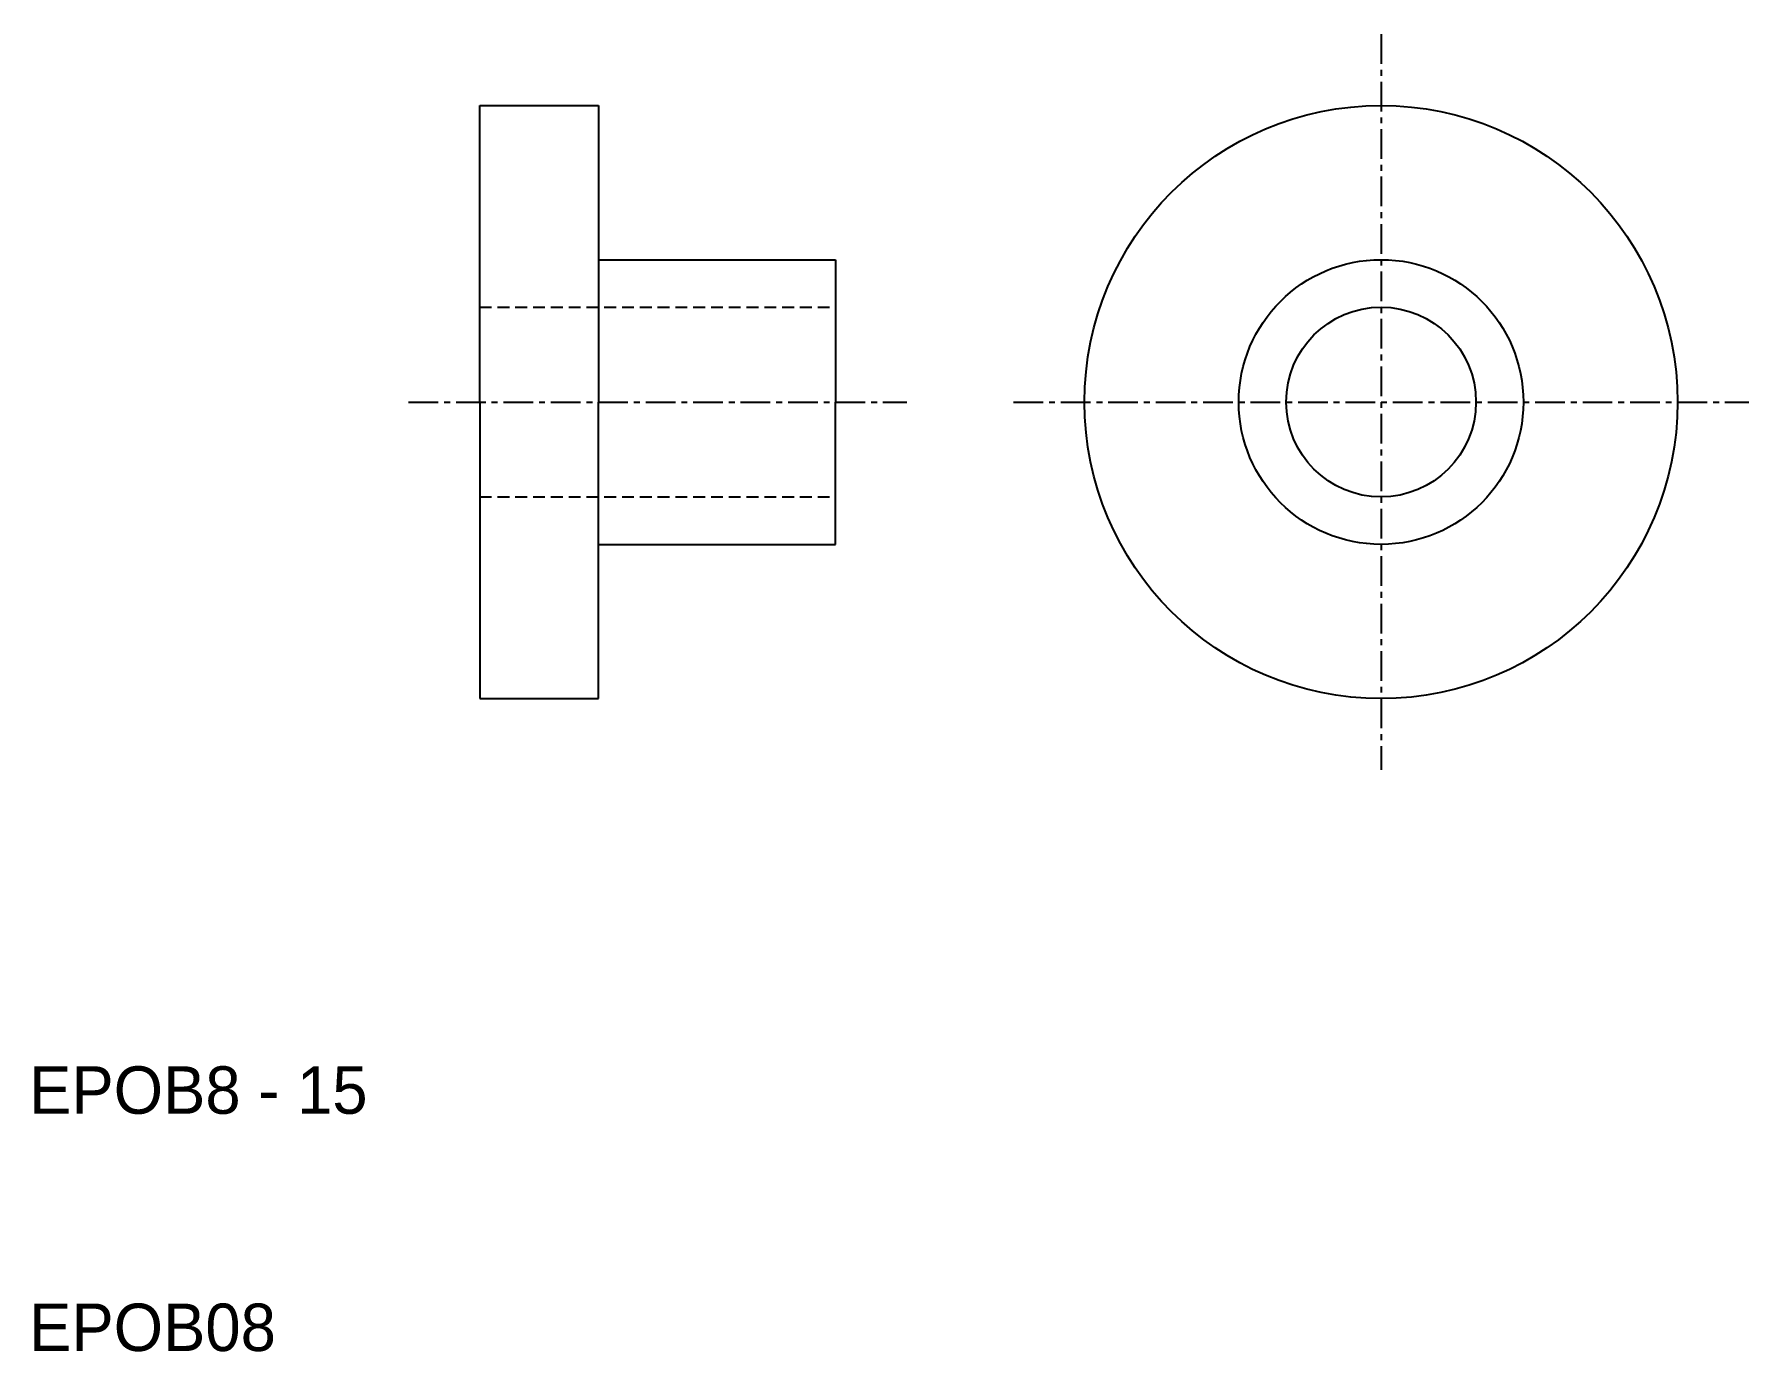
# Model space of a CAD drawing. Extents: x 10.2 to 82.5, y 10 to 65.5.
import ezdxf

# ---------------------------------------------------------------- set-up
doc = ezdxf.new("R2010")
doc.units = 0
doc.linetypes.add('CENTER', pattern=[2, 1.25, -0.25, 0.25, -0.25])
doc.linetypes.add('DASHED', pattern=[0.75, 0.5, -0.25])
doc.layers.get('0').update_dxf_attribs({"linetype": 'CONTINUOUS'})
doc.layers.add('CENTER', color=1, linetype='CENTER')

msp = doc.modelspace()

# ---------------------------------------------------------------- linework, layer by layer
at = {"color": 7, "linetype": 'CONTINUOUS'}
for p, q in [((29, 50), (29, 62.5)), ((29, 62.5), (34, 62.5)), ((34, 62.5), (34, 56)), ((34, 56), (34, 50)), ((34, 56), (44, 56)), ((44, 56), (44, 50)), ((29, 50), (29, 37.5)), ((34, 44), (34, 50)), ((44, 44), (44, 50)), ((34, 44), (44, 44)), ((34, 37.5), (34, 44)), ((29, 37.5), (34, 37.5))]:
    msp.add_line(p, q, dxfattribs=at)
at = {"color": 3, "linetype": 'DASHED'}
for p, q in [((29, 54), (44, 54)), ((29, 46), (44, 46))]:
    msp.add_line(p, q, dxfattribs=at)
at = {"color": 7, "linetype": 'CONTINUOUS'}
for radius in [12.5, 6, 4]:
    msp.add_circle((67, 50), radius, dxfattribs=at)
at = {"layer": 'CENTER', "color": 1, "linetype": 'CENTER'}
for p, q in [((67, 65.5), (67, 34.5)), ((26, 50), (47, 50)), ((51.5, 50), (82.5, 50))]:
    msp.add_line(p, q, dxfattribs=at)

# ---------------------------------------------------------------- texts
at = {"color": 7, "linetype": 'CONTINUOUS'}
for s, p in [('EPOB8 - 15', (10, 20)), ('EPOB08', (10, 10))]:
    msp.add_text(s, height=2, dxfattribs=at).set_placement(p)

doc.saveas('drawing.dxf')
